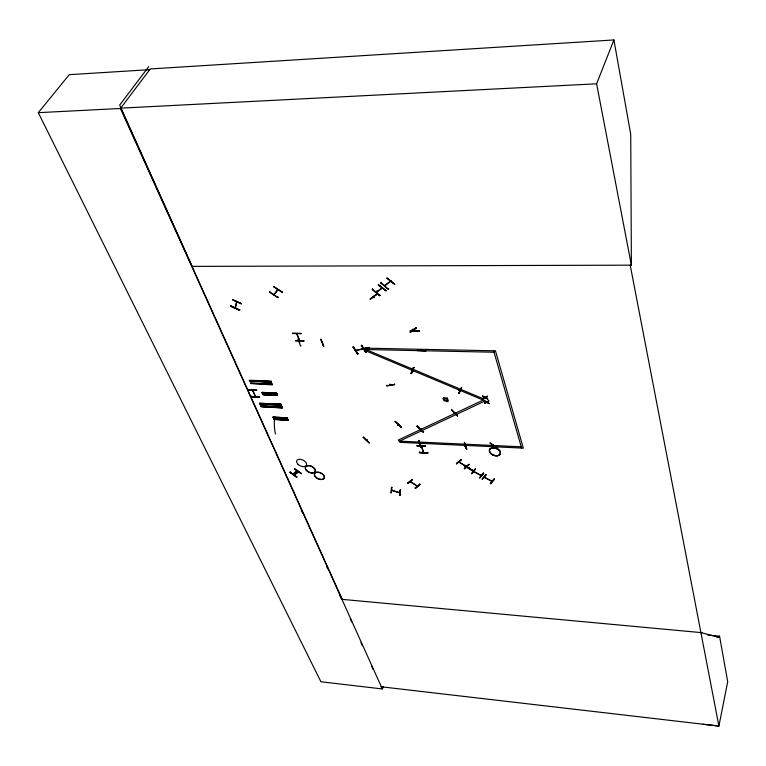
<?xml version="1.0" encoding="UTF-8"?>
<svg xmlns="http://www.w3.org/2000/svg" width="766" height="766" viewBox="0 0 766 766"><rect width="100%" height="100%" fill="white"/><g stroke="black" fill="none" stroke-linecap="round" stroke-linejoin="round"><path stroke-width="1.15" d="M416.934 350.378L425.953 350.818L416.943 350.646M421.022 350.215L421.52 350.234M249.467 380.664L271.193 381.583L249.496 380.721M249.773 381.363L249.285 380.214L271.231 381.085L271.48 382.224L249.563 380.855L271.461 382.224M250.405 382.885L272.112 383.814M259.578 403.261L281.256 404.218L281.476 404.994L259.875 403.941L259.578 403.261L281.208 404.371L259.779 403.73M260.861 405.942L282.118 406.88M282.51 407.502L260.699 405.884M282.539 407.569L260.938 406.411L282.568 407.905L261.12 406.88M262.135 392.489L263.064 394.873L277.474 395.505L276.574 393.006L262.01 392.384M262.307 393.102L276.765 393.427L262.336 393.14L262.163 392.384M277.273 394.854L262.738 394.117L277.483 395.17L263.083 394.538M272.351 384.36L272.572 384.877L250.693 383.565M273.108 417.106L273.979 419.519L288.198 420.237L287.327 417.815L272.955 417.116L273.242 417.834L287.499 418.552L273.069 417.393L273.27 417.843L287.48 418.542M273.768 418.849L288.026 419.835M288.179 420.017L273.96 419.299L273.816 418.791M276.603 393.446L262.02 392.451M281.505 405.338L281.524 404.841L259.846 403.854L260.047 404.343L281.467 405.319M282.357 407.445L282.271 406.899M273.146 417.575L287.48 418.332L287.346 417.815L273.069 417.211M395.199 421.702L401.614 427.39M497.546 448.014L490.01 443.131M236.799 301.823C235.239 303.882 235.526 308.918 235.191 307.3M386.801 385.298L386.887 386.026L394.595 384.551L394.5 383.833M391.483 487.406L390.871 492.787L391.474 492.567M391.321 492.921L391.866 487.492M392.384 490.326L391.809 490.154M398.952 492.347L399.728 492.797L391.713 490.183M400.168 490.039L399.996 495.516L400.321 489.685M394.547 284.31L386.897 278.068L394.796 284.157M468.61 467.978L469.376 467.691L468.869 468.141M385.901 290.889L378.28 284.722L386.141 290.735M386.974 277.962L394.567 284.301M378.366 284.626L385.987 290.649M493.563 445.601L493.007 446.032L493.831 445.764M296.605 333.861L299.726 340.774L297.036 333.919M427.811 453.06L419.452 452.649L419.481 451.94M419.375 452.304L427.734 452.706L419.462 452.61M716.919 637.188L719.293 637.408L719.552 636.153L707.65 635.052M304.016 340.573L295.408 340.765L304.006 341.272M320.992 339.443L323.731 346.529L320.925 339.099M373.224 297.179L373.846 297.754M251.554 396.778L259.473 397.19L251.554 396.75L251.574 396.118M412.673 329.916L412.165 329.495M382.205 288.026L376.336 292.478M385.49 285.488L385.078 285.211M390.861 280.5L389.884 281.534L390.354 281.831M230.844 306.295L239.547 310.211L230.815 306.333L231.112 305.653M232.673 299.889L241.424 303.834L232.874 299.544M235.478 307.961L236.838 301.861L237.134 302.522M493.764 447.679A5.774 3.715 20.2 0 0 490.862 453.443A5.774 3.715 20.2 0 0 500.284 453.922A5.774 3.715 20.2 0 0 493.764 447.679L493.668 447.823A5.745 3.696 20.2 0 0 490.824 453.596A5.755 3.696 20.2 0 0 500.198 454.085A5.745 3.696 20.2 0 0 493.706 447.861A5.755 3.696 20.2 0 0 490.815 453.616A5.745 3.696 20.2 0 0 500.188 454.075A5.755 3.696 20.2 0 0 493.706 447.861M239.528 310.259L239.825 309.569M296.289 473.053L295.283 472.861L295.954 473.359M421.185 446.233L421.76 446.827M423.359 452.524L423.541 451.978M494.175 478.74L494.482 479.344L490.719 483.853L490.412 483.26M490.46 483.317L494.137 479.047L490.278 483.624M273.74 294.632L277.732 289.5L277.694 290.161M277.608 290.218C280.145 287.317 272.179 297.064 274.448 294.335M486.151 474.776L482.005 479.21L485.788 474.642M497.594 447.756L490.058 442.872M483.327 473.378L483.767 473.618L479.612 477.927L483.461 473.015M479.736 477.936L483.509 473.072M471.732 473.618C479.267 465.422 472.986 469.721 471.751 473.742L475.571 468.802M472.191 470.611L464.809 465.872L472.172 470.65L472.565 470.065M149.724 69.658L69.256 74.675L38.3 112.669L320.944 681.769L382.358 688.95L383.211 686.719M469.118 464.77L464.177 468.658L468.859 464.206M484.629 402.61L484.639 403.5L486.63 402.447L489.378 403.672L487.052 402.169L488.823 400.963M464.79 465.91L465.134 465.383M465.182 465.326L472.43 470.429L465.048 465.623M483.279 398.157L483.289 399.048L485.29 397.994L488.047 399.21L485.711 397.707L487.482 396.501M484.485 402.973L486.219 401.796M483.93 400.312L486.64 401.518M488.679 401.336L488.67 400.446M483.135 398.521L484.878 397.334M482.58 395.85L485.29 397.047M461.276 459.839L456.354 463.669L461.41 459.476M486.075 402.169L484.093 400.867M466.829 449.106L466.484 448.752M487.339 396.865L487.329 395.974M466.35 449.115L464.464 442.346M484.734 397.707L482.743 396.405M456.718 463.851L460.912 459.552M702.882 724.243L718.901 726.053L630.217 265.18L631.404 265.285L596.609 83.8L613.911 39.947L150.251 68.95L120.454 108.475L38.3 112.669M451.433 409.714L457.637 415.689M411.007 373.463L413.391 367.536L410.949 373.492L411.591 373.339M411.438 373.693L413.985 367.412M413.487 370.916L412.587 370.849M461.659 387.845L459.035 393.676L458.69 393.102M461.314 387.28L461.659 387.855M419.672 484.045L419.921 484.667L415.459 488.296L415.229 487.75M419.711 484.112L415.086 488.105M427.83 452.39L427.801 453.108L419.462 452.582M447.143 398.1C452.62 407.072 435.442 395.735 447.354 398.167M425.523 446.463L417.03 445.659L425.647 446.09M444.232 400.982L443.303 398.023M412.405 479.698L407.589 483.164L412.548 479.344M421.176 446.588L420.563 446.923L421.108 446.616M423.646 431.603L423.148 432.12L417.039 426.26M421.032 446.951L418.992 440.249M417.489 425.8L416.991 426.317L423.148 432.11M392.068 487.224L391.464 487.435M282.089 292.133L273.893 286.723M401.432 427.217L395.246 421.424M464.512 445.735L465.297 445.812M465.355 446.071L464.541 446.013M426.03 350.292L425.934 350.857M369.518 442.48L369.03 442.987L362.921 437.319L363.381 436.85L369.356 442.767M419.596 330.73L410.279 330.72L419.395 330.855M458.997 390.363L459.811 390.67M458.547 393.465L461.304 387.653M410.155 331.678L410.394 332.377C421.606 325.205 413.966 327.695 410.404 332.358M361.475 345.179L365.966 352.14M369.059 347.391L361.284 349.028L369.48 347.429M388.697 288.59L388.19 289.203L380.654 282.874M357.54 353.93L353.03 346.998L357.511 353.969L358.115 353.538M301.297 473.8L294.584 468.907L301.411 473.541M301.44 473.532L294.651 468.821M298.395 471.626L293.991 474.863L298.472 471.425M390.354 281.16L390.65 280.528M391.12 280.72L384.944 285.862L385.279 285.182M296.997 476.758L296.634 477.189L289.96 472.325L290.324 471.894M293.234 474.049L297.553 470.985L293.148 474.221M372.621 288.878L372.123 289.481L379.63 295.733L380.127 295.13M353.614 346.596L353.002 347.036M376.824 291.157L376.068 292.258M381.152 282.281L380.645 282.893M376.719 291.76L376.968 291.176M377.226 291.396L376.661 291.808M376.259 294.862L375.867 294.489L370.007 298.912L370.428 299.257L376.432 294.508M273.788 294.584L274.477 294.412M366.837 439.617L366.186 439.923M323.673 346.175L320.83 339.415M365.334 348.702L366.081 349.344L365.554 348.568M301.038 345.715L300.626 346.06L297.84 338.984M300.856 333.43L292.363 333.306L301.162 333.488M398.31 424.824L397.611 425.111M259.492 396.529L259.463 397.238M256.6 390.421L248.5 389.664L256.754 390.057M248.653 390.018L256.61 390.306M421.003 428.644L420.295 428.931L420.84 428.673M420.716 429.171L420.946 428.673M278.163 297.055L277.742 297.687L269.613 292.267M282.022 292.239L273.816 286.848L282.252 291.923M389.894 384.36L390.612 384.896M390.583 384.8L390.105 384.159M269.575 292.334L269.986 291.693M295.207 472.814L295.887 473.302M454.516 413.219L453.769 413.506M277.991 297.352L269.795 292.038M379.639 295.714L372.448 289.175L379.955 295.485M388.199 289.184L380.913 282.654M296.634 477.18L289.988 472.287M290.199 472.115L296.835 477.026M410.298 330.692L419.462 330.979M376.135 292.21L382.1 288.112M381.315 288.102L381.861 287.805M148.776 66.613L119.678 105.076L192.075 266.386L631.385 265.17L630.724 134.261L613.911 39.947M241.472 303.719L232.74 299.765M420.63 443.648L420.065 443.658M474.441 471.77L473.675 471.645M420.745 443.974L419.988 443.686M480.856 475.159L481.192 475.696M486.075 474.796L482.427 479.315M299.496 342.68L299.755 342.373M491.37 481.096L492.222 481.287M384.666 285.526L390.449 281.17M357.933 353.815L353.423 346.874L357.942 353.892M425.532 446.348L417.135 445.889M418.791 440.555L420.563 446.923L418.437 440.546M456.68 463.842L461.189 459.724M459.064 462.09L466.446 466.504M252.502 390.344L255.509 396.549M355.615 350.311L363.477 348.903M366.253 439.895L366.991 439.933M366.962 439.904L366.397 440.124M416.761 485.749L417.221 486.324M410.959 481.891L410.116 481.632L417.384 486.161L410.442 481.584M415.488 488.354L419.902 484.6M421.214 428.931L420.63 429.151M412.367 479.602L407.972 483.308M300.981 333.717L292.545 333.564M292.794 474.049L297.218 470.793M369.298 347.668L361.552 349.267M410.116 332.08L416.062 327.896M376.221 294.747L370.418 299.123M412.663 370.639L413.65 371.06M485.146 397.42L487.186 396.338M486.496 401.882L488.526 400.81M252.483 390.21L253.048 390.813M395.093 421.788L401.384 427.495M451.643 409.906L457.57 415.967M454.219 412.998L453.884 413.487M457.494 416.053L451.634 409.877M399.728 492.797L391.694 490.374M397.803 425.111L397.41 424.824L398.081 424.584M481.354 475.753L473.608 471.578M386.639 385.652L394.595 384.561M361.303 345.533L365.803 352.494M355.855 350.531L363.4 348.913M466.37 466.695L459.006 462.022M373.435 296.988L374.181 297.62M596.609 83.8L120.702 108.14L342.239 599.376M273.989 419.194L288.207 419.912L273.835 419.251M287.901 419.567L273.663 418.791M630.217 265.18L631.385 265.17M276.765 393.427L262.125 392.68M494.051 352.226L365.947 349.535L365.439 348.157L495.458 350.828L523.322 448.139L399.957 442.355L398.31 440.029L483.193 400.091L483.71 398.962L365.947 349.535L365.545 350.713L483.193 400.091L484.418 401.279L399.507 441.13L521.234 446.798M249.754 381.018L271.451 381.88M272.275 384.216L250.626 383.354M262.317 392.91L276.727 393.533M262.738 394.117L277.302 394.749M464.32 442.719L466.82 449.144M464.435 445.764L465.211 445.812M420.821 443.945L420.007 443.935M251.392 396.462L259.377 396.922L251.449 396.51M417.03 445.668L425.408 446.109M421.606 446.387L423.272 452.39M412.328 329.265L412.941 329.734M341.473 599.299L701.847 632.668M380.961 686.757L718.901 726.053L727.7 681.683L719.552 636.153M361.734 345.418L366.244 352.389M361.408 345.466L365.899 352.398M700.919 632.582L719.293 637.408M365.602 348.645L366.033 349.267M252.761 390.229L253.086 390.813M464.464 442.671L466.446 449.067M413.334 367.565L413.822 367.776M459.006 390.085L459.801 390.43M484.907 477.678L484.284 477.342M473.733 471.425L481.527 475.581M492.011 481.402L484.323 477.295L492.078 481.182M421.501 446.319L423.684 452.409M400.302 490.029L399.632 495.305M416.35 328.183L416.139 327.561M260.88 406.286L282.29 407.282M395.419 421.587L401.623 427.409M468.811 464.56L464.598 468.907M298.673 471.846L294.288 475.111M252.857 390.363L255.471 396.549M415.162 331.094L414.732 331.343M120.454 108.475L382.358 688.95M301.191 510.089L302.666 513.354M326.737 566.668L327.724 568.841M339.51 594.952L340.985 598.217M350.254 618.737L351.718 621.973M360.978 642.492L362.442 645.728M371.702 666.248L373.166 669.484M266.061 392.556L266.98 394.71M275.501 417.231L276.402 419.318M264.596 392.489L265.524 394.653M274.544 417.183L275.444 419.27M263.619 392.451L264.548 394.605M279.676 417.432L280.557 419.529M268.818 392.671L269.737 394.835M278.23 417.365L279.121 419.452M267.353 392.604L268.272 394.768M276.947 417.298L277.838 419.395M285.881 417.748L286.762 419.845M275.099 392.939L276.019 395.103M482.436 396.223L482.599 396.769M483.786 400.685L483.949 401.231M493.639 350.79L521.598 448.062M262.862 394.442L277.33 395.218M275.434 434.016A110.658 65.953 -37 0 1 274.439 419.289M230.93 305.998L239.624 309.962L230.93 305.998M413.717 367.68L411.332 373.597L413.764 367.68M444.491 398.588L444.855 400.283L447.105 400.503L446.741 398.808L444.491 398.588M423.483 431.89L417.269 426.155L423.426 431.957M315.544 477.065A5.333 3.169 24.8 0 0 324.085 478.338A5.333 3.169 24.8 0 0 318.407 472.344A5.333 3.169 24.8 0 0 315.544 477.065M315.602 476.912A5.362 3.188 24.8 0 0 324.19 478.195A5.362 3.188 24.8 0 0 318.484 472.162A5.362 3.188 24.8 0 0 315.602 476.912M297.83 464.119A5.362 3.198 25.4 0 0 306.381 465.383A5.362 3.198 25.4 0 0 300.626 459.322A5.362 3.198 25.4 0 0 297.83 464.119M306.496 470.544A5.343 3.188 25.1 0 0 315.037 471.818A5.343 3.188 25.1 0 0 309.32 465.785A5.343 3.188 25.1 0 0 306.496 470.544M306.553 470.391A5.372 3.208 25.1 0 0 315.142 471.665A5.372 3.208 25.1 0 0 309.397 465.604A5.372 3.208 25.1 0 0 306.553 470.391"/></g></svg>
